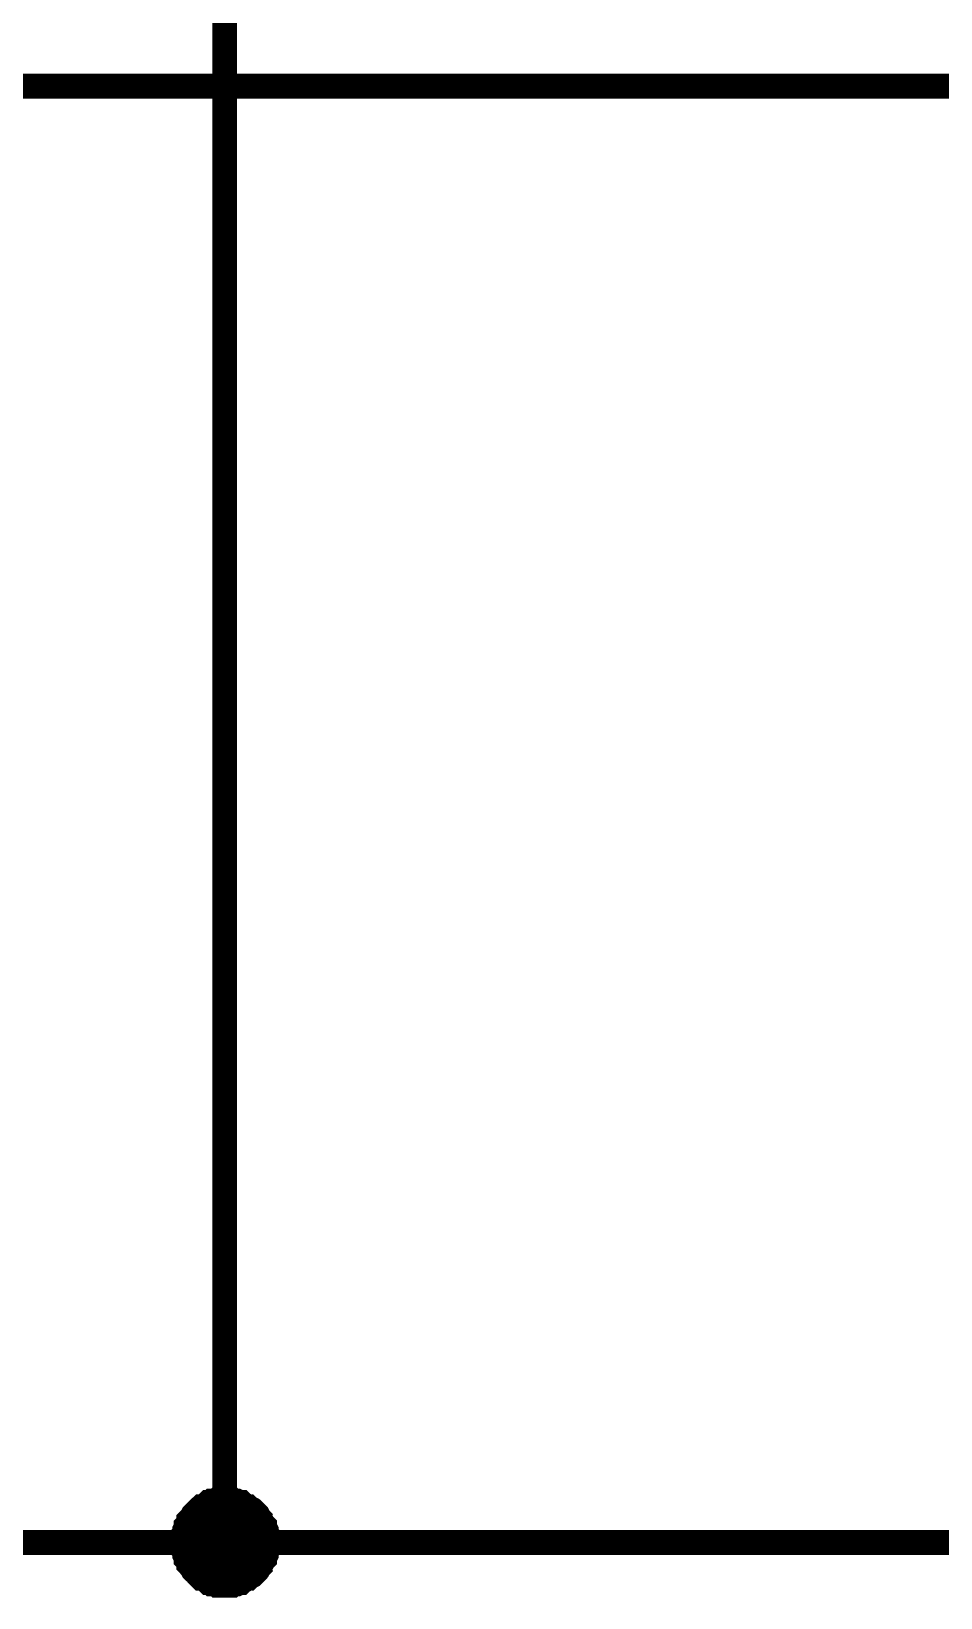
# Model space of a CAD drawing. Header units: millimetres. Extents: x -2024 to 917, y -725 to 13.
# Drawn here: x -1956.23 to -1945.3, y -339.83 to -321 of the extents above; entities that cross this region are included whole.
import ezdxf

# ---------------------------------------------------------------- set-up
doc = ezdxf.new("R2010")
doc.units = ezdxf.units.MM

msp = doc.modelspace()

# ---------------------------------------------------------------- linework, layer by layer
at = {"color": 7}
for points, const_width in [([(-1938.909, -312.919), (-1938.909, -339.165), (-1953.904, -339.165)], 0.3), ([(-1953.904, -316.662), (-1953.904, -339.165), (-1966.383, -339.165)], 0.3), ([(-1966.383, -321.662), (-1931.411, -321.662)], 0.3), ([(-1954.4, -339.165), (-1954.4, -339.132), (-1954.4, -339.115), (-1954.4, -339.082), (-1954.384, -339.066), (-1954.384, -339.033), (-1954.384, -339.016), (-1954.367, -338.983), (-1954.367, -338.966), (-1954.351, -338.95), (-1954.334, -338.917), (-1954.334, -338.9), (-1954.318, -338.884), (-1954.301, -338.867), (-1954.285, -338.834), (-1954.268, -338.817), (-1954.251, -338.801), (-1954.235, -338.784), (-1954.218, -338.768), (-1954.202, -338.751), (-1954.185, -338.735), (-1954.169, -338.735), (-1954.136, -338.718), (-1954.119, -338.702), (-1954.102, -338.685), (-1954.069, -338.685), (-1954.053, -338.668), (-1954.036, -338.668), (-1954.003, -338.668), (-1953.987, -338.652), (-1953.954, -338.652), (-1953.937, -338.652), (-1953.904, -338.652)], 0.3), ([(-1954.4, -339.165), (-1954.4, -339.132), (-1954.4, -339.115), (-1954.4, -339.082), (-1954.384, -339.066), (-1954.384, -339.033), (-1954.384, -339.016), (-1954.367, -338.983), (-1954.367, -338.966), (-1954.351, -338.95), (-1954.334, -338.917), (-1954.334, -338.9), (-1954.318, -338.884), (-1954.301, -338.867), (-1954.285, -338.834), (-1954.268, -338.817), (-1954.251, -338.801), (-1954.235, -338.784), (-1954.218, -338.768), (-1954.202, -338.751), (-1954.185, -338.735), (-1954.169, -338.735), (-1954.136, -338.718), (-1954.119, -338.702), (-1954.102, -338.685), (-1954.069, -338.685), (-1954.053, -338.668), (-1954.036, -338.668), (-1954.003, -338.668), (-1953.987, -338.652), (-1953.954, -338.652), (-1953.937, -338.652), (-1953.904, -338.652)], 0.3), ([(-1954.4, -339.165), (-1954.4, -339.132), (-1954.4, -339.115), (-1954.4, -339.082), (-1954.384, -339.066), (-1954.384, -339.033), (-1954.384, -339.016), (-1954.367, -338.983), (-1954.367, -338.966), (-1954.351, -338.95), (-1954.334, -338.917), (-1954.334, -338.9), (-1954.318, -338.884), (-1954.301, -338.867), (-1954.285, -338.834), (-1954.268, -338.817), (-1954.251, -338.801), (-1954.235, -338.784), (-1954.218, -338.768), (-1954.202, -338.751), (-1954.185, -338.735), (-1954.169, -338.735), (-1954.136, -338.718), (-1954.119, -338.702), (-1954.102, -338.685), (-1954.069, -338.685), (-1954.053, -338.668), (-1954.036, -338.668), (-1954.003, -338.668), (-1953.987, -338.652), (-1953.954, -338.652), (-1953.937, -338.652), (-1953.904, -338.652)], 0.3), ([(-1954.4, -339.165), (-1954.4, -339.132), (-1954.4, -339.115), (-1954.4, -339.082), (-1954.384, -339.066), (-1954.384, -339.033), (-1954.384, -339.016), (-1954.367, -338.983), (-1954.367, -338.966), (-1954.351, -338.95), (-1954.334, -338.917), (-1954.334, -338.9), (-1954.318, -338.884), (-1954.301, -338.867), (-1954.285, -338.834), (-1954.268, -338.817), (-1954.251, -338.801), (-1954.235, -338.784), (-1954.218, -338.768), (-1954.202, -338.751), (-1954.185, -338.735), (-1954.169, -338.735), (-1954.136, -338.718), (-1954.119, -338.702), (-1954.102, -338.685), (-1954.069, -338.685), (-1954.053, -338.668), (-1954.036, -338.668), (-1954.003, -338.668), (-1953.987, -338.652), (-1953.954, -338.652), (-1953.937, -338.652), (-1953.904, -338.652)], 0.3), ([(-1954.4, -339.165), (-1954.4, -339.132), (-1954.4, -339.115), (-1954.4, -339.082), (-1954.384, -339.066), (-1954.384, -339.033), (-1954.384, -339.016), (-1954.367, -338.983), (-1954.367, -338.966), (-1954.351, -338.95), (-1954.334, -338.917), (-1954.334, -338.9), (-1954.318, -338.884), (-1954.301, -338.867), (-1954.285, -338.834), (-1954.268, -338.817), (-1954.251, -338.801), (-1954.235, -338.784), (-1954.218, -338.768), (-1954.202, -338.751), (-1954.185, -338.735), (-1954.169, -338.735), (-1954.136, -338.718), (-1954.119, -338.702), (-1954.102, -338.685), (-1954.069, -338.685), (-1954.053, -338.668), (-1954.036, -338.668), (-1954.003, -338.668), (-1953.987, -338.652), (-1953.954, -338.652), (-1953.937, -338.652), (-1953.904, -338.652)], 0.0991), ([(-1954.4, -339.165), (-1954.4, -339.132), (-1954.4, -339.115), (-1954.4, -339.082), (-1954.384, -339.066), (-1954.384, -339.033), (-1954.384, -339.016), (-1954.367, -338.983), (-1954.367, -338.966), (-1954.351, -338.95), (-1954.334, -338.917), (-1954.334, -338.9), (-1954.318, -338.884), (-1954.301, -338.867), (-1954.285, -338.834), (-1954.268, -338.817), (-1954.251, -338.801), (-1954.235, -338.784), (-1954.218, -338.768), (-1954.202, -338.751), (-1954.185, -338.735), (-1954.169, -338.735), (-1954.136, -338.718), (-1954.119, -338.702), (-1954.102, -338.685), (-1954.069, -338.685), (-1954.053, -338.668), (-1954.036, -338.668), (-1954.003, -338.668), (-1953.987, -338.652), (-1953.954, -338.652), (-1953.937, -338.652), (-1953.904, -338.652)], 0.0991), ([(-1954.4, -339.165), (-1954.4, -339.132), (-1954.4, -339.115), (-1954.4, -339.082), (-1954.384, -339.066), (-1954.384, -339.033), (-1954.384, -339.016), (-1954.367, -338.983), (-1954.367, -338.966), (-1954.351, -338.95), (-1954.334, -338.917), (-1954.334, -338.9), (-1954.318, -338.884), (-1954.301, -338.867), (-1954.285, -338.834), (-1954.268, -338.817), (-1954.251, -338.801), (-1954.235, -338.784), (-1954.218, -338.768), (-1954.202, -338.751), (-1954.185, -338.735), (-1954.169, -338.735), (-1954.136, -338.718), (-1954.119, -338.702), (-1954.102, -338.685), (-1954.069, -338.685), (-1954.053, -338.668), (-1954.036, -338.668), (-1954.003, -338.668), (-1953.987, -338.652), (-1953.954, -338.652), (-1953.937, -338.652), (-1953.904, -338.652)], 0.0991), ([(-1954.4, -339.165), (-1954.4, -339.132), (-1954.4, -339.115), (-1954.4, -339.082), (-1954.384, -339.066), (-1954.384, -339.033), (-1954.384, -339.016), (-1954.367, -338.983), (-1954.367, -338.966), (-1954.351, -338.95), (-1954.334, -338.917), (-1954.334, -338.9), (-1954.318, -338.884), (-1954.301, -338.867), (-1954.285, -338.834), (-1954.268, -338.817), (-1954.251, -338.801), (-1954.235, -338.784), (-1954.218, -338.768), (-1954.202, -338.751), (-1954.185, -338.735), (-1954.169, -338.735), (-1954.136, -338.718), (-1954.119, -338.702), (-1954.102, -338.685), (-1954.069, -338.685), (-1954.053, -338.668), (-1954.036, -338.668), (-1954.003, -338.668), (-1953.987, -338.652), (-1953.954, -338.652), (-1953.937, -338.652), (-1953.904, -338.652)], 0.0991), ([(-1953.904, -338.652), (-1953.904, -338.652)], 0.3), ([(-1953.904, -338.652), (-1953.871, -338.652), (-1953.854, -338.652), (-1953.821, -338.652), (-1953.805, -338.668), (-1953.771, -338.668), (-1953.755, -338.668), (-1953.722, -338.685), (-1953.705, -338.685), (-1953.689, -338.702), (-1953.656, -338.718), (-1953.639, -338.735), (-1953.623, -338.735), (-1953.606, -338.751), (-1953.573, -338.768), (-1953.556, -338.784), (-1953.54, -338.801), (-1953.523, -338.817), (-1953.507, -338.834), (-1953.49, -338.867), (-1953.474, -338.884), (-1953.474, -338.9), (-1953.457, -338.917), (-1953.44, -338.95), (-1953.424, -338.966), (-1953.424, -338.983), (-1953.407, -339.016), (-1953.407, -339.033), (-1953.407, -339.066), (-1953.391, -339.082), (-1953.391, -339.115), (-1953.391, -339.132), (-1953.391, -339.165)], 0.3), ([(-1953.904, -338.652), (-1953.904, -338.652)], 0.3), ([(-1953.904, -338.652), (-1953.871, -338.652), (-1953.854, -338.652), (-1953.821, -338.652), (-1953.805, -338.668), (-1953.771, -338.668), (-1953.755, -338.668), (-1953.722, -338.685), (-1953.705, -338.685), (-1953.689, -338.702), (-1953.656, -338.718), (-1953.639, -338.735), (-1953.623, -338.735), (-1953.606, -338.751), (-1953.573, -338.768), (-1953.556, -338.784), (-1953.54, -338.801), (-1953.523, -338.817), (-1953.507, -338.834), (-1953.49, -338.867), (-1953.474, -338.884), (-1953.474, -338.9), (-1953.457, -338.917), (-1953.44, -338.95), (-1953.424, -338.966), (-1953.424, -338.983), (-1953.407, -339.016), (-1953.407, -339.033), (-1953.407, -339.066), (-1953.391, -339.082), (-1953.391, -339.115), (-1953.391, -339.132), (-1953.391, -339.165)], 0.3), ([(-1953.904, -338.652), (-1953.904, -338.652)], 0.3), ([(-1953.904, -338.652), (-1953.871, -338.652), (-1953.854, -338.652), (-1953.821, -338.652), (-1953.805, -338.668), (-1953.771, -338.668), (-1953.755, -338.668), (-1953.722, -338.685), (-1953.705, -338.685), (-1953.689, -338.702), (-1953.656, -338.718), (-1953.639, -338.735), (-1953.623, -338.735), (-1953.606, -338.751), (-1953.573, -338.768), (-1953.556, -338.784), (-1953.54, -338.801), (-1953.523, -338.817), (-1953.507, -338.834), (-1953.49, -338.867), (-1953.474, -338.884), (-1953.474, -338.9), (-1953.457, -338.917), (-1953.44, -338.95), (-1953.424, -338.966), (-1953.424, -338.983), (-1953.407, -339.016), (-1953.407, -339.033), (-1953.407, -339.066), (-1953.391, -339.082), (-1953.391, -339.115), (-1953.391, -339.132), (-1953.391, -339.165)], 0.3), ([(-1953.904, -338.652), (-1953.904, -338.652)], 0.3), ([(-1953.904, -338.652), (-1953.871, -338.652), (-1953.854, -338.652), (-1953.821, -338.652), (-1953.805, -338.668), (-1953.771, -338.668), (-1953.755, -338.668), (-1953.722, -338.685), (-1953.705, -338.685), (-1953.689, -338.702), (-1953.656, -338.718), (-1953.639, -338.735), (-1953.623, -338.735), (-1953.606, -338.751), (-1953.573, -338.768), (-1953.556, -338.784), (-1953.54, -338.801), (-1953.523, -338.817), (-1953.507, -338.834), (-1953.49, -338.867), (-1953.474, -338.884), (-1953.474, -338.9), (-1953.457, -338.917), (-1953.44, -338.95), (-1953.424, -338.966), (-1953.424, -338.983), (-1953.407, -339.016), (-1953.407, -339.033), (-1953.407, -339.066), (-1953.391, -339.082), (-1953.391, -339.115), (-1953.391, -339.132), (-1953.391, -339.165)], 0.3), ([(-1953.904, -338.652), (-1953.904, -338.652)], 0.0991), ([(-1953.904, -338.652), (-1953.871, -338.652), (-1953.854, -338.652), (-1953.821, -338.652), (-1953.805, -338.668), (-1953.771, -338.668), (-1953.755, -338.668), (-1953.722, -338.685), (-1953.705, -338.685), (-1953.689, -338.702), (-1953.656, -338.718), (-1953.639, -338.735), (-1953.623, -338.735), (-1953.606, -338.751), (-1953.573, -338.768), (-1953.556, -338.784), (-1953.54, -338.801), (-1953.523, -338.817), (-1953.507, -338.834), (-1953.49, -338.867), (-1953.474, -338.884), (-1953.474, -338.9), (-1953.457, -338.917), (-1953.44, -338.95), (-1953.424, -338.966), (-1953.424, -338.983), (-1953.407, -339.016), (-1953.407, -339.033), (-1953.407, -339.066), (-1953.391, -339.082), (-1953.391, -339.115), (-1953.391, -339.132), (-1953.391, -339.165)], 0.0991), ([(-1953.904, -338.652), (-1953.904, -338.652)], 0.0991), ([(-1953.904, -338.652), (-1953.871, -338.652), (-1953.854, -338.652), (-1953.821, -338.652), (-1953.805, -338.668), (-1953.771, -338.668), (-1953.755, -338.668), (-1953.722, -338.685), (-1953.705, -338.685), (-1953.689, -338.702), (-1953.656, -338.718), (-1953.639, -338.735), (-1953.623, -338.735), (-1953.606, -338.751), (-1953.573, -338.768), (-1953.556, -338.784), (-1953.54, -338.801), (-1953.523, -338.817), (-1953.507, -338.834), (-1953.49, -338.867), (-1953.474, -338.884), (-1953.474, -338.9), (-1953.457, -338.917), (-1953.44, -338.95), (-1953.424, -338.966), (-1953.424, -338.983), (-1953.407, -339.016), (-1953.407, -339.033), (-1953.407, -339.066), (-1953.391, -339.082), (-1953.391, -339.115), (-1953.391, -339.132), (-1953.391, -339.165)], 0.0991), ([(-1953.904, -338.652), (-1953.904, -338.652)], 0.0991), ([(-1953.904, -338.652), (-1953.871, -338.652), (-1953.854, -338.652), (-1953.821, -338.652), (-1953.805, -338.668), (-1953.771, -338.668), (-1953.755, -338.668), (-1953.722, -338.685), (-1953.705, -338.685), (-1953.689, -338.702), (-1953.656, -338.718), (-1953.639, -338.735), (-1953.623, -338.735), (-1953.606, -338.751), (-1953.573, -338.768), (-1953.556, -338.784), (-1953.54, -338.801), (-1953.523, -338.817), (-1953.507, -338.834), (-1953.49, -338.867), (-1953.474, -338.884), (-1953.474, -338.9), (-1953.457, -338.917), (-1953.44, -338.95), (-1953.424, -338.966), (-1953.424, -338.983), (-1953.407, -339.016), (-1953.407, -339.033), (-1953.407, -339.066), (-1953.391, -339.082), (-1953.391, -339.115), (-1953.391, -339.132), (-1953.391, -339.165)], 0.0991), ([(-1953.904, -338.652), (-1953.904, -338.652)], 0.0991), ([(-1953.904, -338.652), (-1953.871, -338.652), (-1953.854, -338.652), (-1953.821, -338.652), (-1953.805, -338.668), (-1953.771, -338.668), (-1953.755, -338.668), (-1953.722, -338.685), (-1953.705, -338.685), (-1953.689, -338.702), (-1953.656, -338.718), (-1953.639, -338.735), (-1953.623, -338.735), (-1953.606, -338.751), (-1953.573, -338.768), (-1953.556, -338.784), (-1953.54, -338.801), (-1953.523, -338.817), (-1953.507, -338.834), (-1953.49, -338.867), (-1953.474, -338.884), (-1953.474, -338.9), (-1953.457, -338.917), (-1953.44, -338.95), (-1953.424, -338.966), (-1953.424, -338.983), (-1953.407, -339.016), (-1953.407, -339.033), (-1953.407, -339.066), (-1953.391, -339.082), (-1953.391, -339.115), (-1953.391, -339.132), (-1953.391, -339.165)], 0.0991), ([(-1953.904, -339.678), (-1953.937, -339.678), (-1953.954, -339.678), (-1953.987, -339.678), (-1954.003, -339.662), (-1954.036, -339.662), (-1954.053, -339.662), (-1954.069, -339.645), (-1954.102, -339.645), (-1954.119, -339.629), (-1954.136, -339.612), (-1954.169, -339.596), (-1954.185, -339.596), (-1954.202, -339.579), (-1954.218, -339.563), (-1954.235, -339.546), (-1954.251, -339.529), (-1954.268, -339.513), (-1954.285, -339.496), (-1954.301, -339.463), (-1954.318, -339.447), (-1954.334, -339.43), (-1954.334, -339.414), (-1954.351, -339.38), (-1954.367, -339.364), (-1954.367, -339.347), (-1954.384, -339.314), (-1954.384, -339.298), (-1954.384, -339.265), (-1954.4, -339.248), (-1954.4, -339.215), (-1954.4, -339.198), (-1954.4, -339.165)], 0.3), ([(-1954.4, -339.165), (-1954.4, -339.165)], 0.3), ([(-1953.904, -339.678), (-1953.937, -339.678), (-1953.954, -339.678), (-1953.987, -339.678), (-1954.003, -339.662), (-1954.036, -339.662), (-1954.053, -339.662), (-1954.069, -339.645), (-1954.102, -339.645), (-1954.119, -339.629), (-1954.136, -339.612), (-1954.169, -339.596), (-1954.185, -339.596), (-1954.202, -339.579), (-1954.218, -339.563), (-1954.235, -339.546), (-1954.251, -339.529), (-1954.268, -339.513), (-1954.285, -339.496), (-1954.301, -339.463), (-1954.318, -339.447), (-1954.334, -339.43), (-1954.334, -339.414), (-1954.351, -339.38), (-1954.367, -339.364), (-1954.367, -339.347), (-1954.384, -339.314), (-1954.384, -339.298), (-1954.384, -339.265), (-1954.4, -339.248), (-1954.4, -339.215), (-1954.4, -339.198), (-1954.4, -339.165)], 0.3), ([(-1954.4, -339.165), (-1954.4, -339.165)], 0.3), ([(-1953.904, -339.678), (-1953.937, -339.678), (-1953.954, -339.678), (-1953.987, -339.678), (-1954.003, -339.662), (-1954.036, -339.662), (-1954.053, -339.662), (-1954.069, -339.645), (-1954.102, -339.645), (-1954.119, -339.629), (-1954.136, -339.612), (-1954.169, -339.596), (-1954.185, -339.596), (-1954.202, -339.579), (-1954.218, -339.563), (-1954.235, -339.546), (-1954.251, -339.529), (-1954.268, -339.513), (-1954.285, -339.496), (-1954.301, -339.463), (-1954.318, -339.447), (-1954.334, -339.43), (-1954.334, -339.414), (-1954.351, -339.38), (-1954.367, -339.364), (-1954.367, -339.347), (-1954.384, -339.314), (-1954.384, -339.298), (-1954.384, -339.265), (-1954.4, -339.248), (-1954.4, -339.215), (-1954.4, -339.198), (-1954.4, -339.165)], 0.3), ([(-1954.4, -339.165), (-1954.4, -339.165)], 0.3), ([(-1953.904, -339.678), (-1953.937, -339.678), (-1953.954, -339.678), (-1953.987, -339.678), (-1954.003, -339.662), (-1954.036, -339.662), (-1954.053, -339.662), (-1954.069, -339.645), (-1954.102, -339.645), (-1954.119, -339.629), (-1954.136, -339.612), (-1954.169, -339.596), (-1954.185, -339.596), (-1954.202, -339.579), (-1954.218, -339.563), (-1954.235, -339.546), (-1954.251, -339.529), (-1954.268, -339.513), (-1954.285, -339.496), (-1954.301, -339.463), (-1954.318, -339.447), (-1954.334, -339.43), (-1954.334, -339.414), (-1954.351, -339.38), (-1954.367, -339.364), (-1954.367, -339.347), (-1954.384, -339.314), (-1954.384, -339.298), (-1954.384, -339.265), (-1954.4, -339.248), (-1954.4, -339.215), (-1954.4, -339.198), (-1954.4, -339.165)], 0.3), ([(-1954.4, -339.165), (-1954.4, -339.165)], 0.3), ([(-1953.391, -339.165), (-1953.391, -339.198), (-1953.391, -339.215), (-1953.391, -339.248), (-1953.407, -339.265), (-1953.407, -339.298), (-1953.407, -339.314), (-1953.424, -339.347), (-1953.424, -339.364), (-1953.44, -339.38), (-1953.457, -339.414), (-1953.474, -339.43), (-1953.474, -339.447), (-1953.49, -339.463), (-1953.507, -339.496), (-1953.523, -339.513), (-1953.54, -339.529), (-1953.556, -339.546), (-1953.573, -339.563), (-1953.606, -339.579), (-1953.623, -339.596), (-1953.639, -339.596), (-1953.656, -339.612), (-1953.689, -339.629), (-1953.705, -339.645), (-1953.722, -339.645), (-1953.755, -339.662), (-1953.771, -339.662), (-1953.805, -339.662), (-1953.821, -339.678), (-1953.854, -339.678), (-1953.871, -339.678), (-1953.904, -339.678)], 0.3), ([(-1953.391, -339.165), (-1953.391, -339.198), (-1953.391, -339.215), (-1953.391, -339.248), (-1953.407, -339.265), (-1953.407, -339.298), (-1953.407, -339.314), (-1953.424, -339.347), (-1953.424, -339.364), (-1953.44, -339.38), (-1953.457, -339.414), (-1953.474, -339.43), (-1953.474, -339.447), (-1953.49, -339.463), (-1953.507, -339.496), (-1953.523, -339.513), (-1953.54, -339.529), (-1953.556, -339.546), (-1953.573, -339.563), (-1953.606, -339.579), (-1953.623, -339.596), (-1953.639, -339.596), (-1953.656, -339.612), (-1953.689, -339.629), (-1953.705, -339.645), (-1953.722, -339.645), (-1953.755, -339.662), (-1953.771, -339.662), (-1953.805, -339.662), (-1953.821, -339.678), (-1953.854, -339.678), (-1953.871, -339.678), (-1953.904, -339.678)], 0.3), ([(-1953.391, -339.165), (-1953.391, -339.198), (-1953.391, -339.215), (-1953.391, -339.248), (-1953.407, -339.265), (-1953.407, -339.298), (-1953.407, -339.314), (-1953.424, -339.347), (-1953.424, -339.364), (-1953.44, -339.38), (-1953.457, -339.414), (-1953.474, -339.43), (-1953.474, -339.447), (-1953.49, -339.463), (-1953.507, -339.496), (-1953.523, -339.513), (-1953.54, -339.529), (-1953.556, -339.546), (-1953.573, -339.563), (-1953.606, -339.579), (-1953.623, -339.596), (-1953.639, -339.596), (-1953.656, -339.612), (-1953.689, -339.629), (-1953.705, -339.645), (-1953.722, -339.645), (-1953.755, -339.662), (-1953.771, -339.662), (-1953.805, -339.662), (-1953.821, -339.678), (-1953.854, -339.678), (-1953.871, -339.678), (-1953.904, -339.678)], 0.3), ([(-1953.391, -339.165), (-1953.391, -339.198), (-1953.391, -339.215), (-1953.391, -339.248), (-1953.407, -339.265), (-1953.407, -339.298), (-1953.407, -339.314), (-1953.424, -339.347), (-1953.424, -339.364), (-1953.44, -339.38), (-1953.457, -339.414), (-1953.474, -339.43), (-1953.474, -339.447), (-1953.49, -339.463), (-1953.507, -339.496), (-1953.523, -339.513), (-1953.54, -339.529), (-1953.556, -339.546), (-1953.573, -339.563), (-1953.606, -339.579), (-1953.623, -339.596), (-1953.639, -339.596), (-1953.656, -339.612), (-1953.689, -339.629), (-1953.705, -339.645), (-1953.722, -339.645), (-1953.755, -339.662), (-1953.771, -339.662), (-1953.805, -339.662), (-1953.821, -339.678), (-1953.854, -339.678), (-1953.871, -339.678), (-1953.904, -339.678)], 0.3), ([(-1953.391, -339.165), (-1953.391, -339.165), (-1953.391, -339.165), (-1953.391, -339.165), (-1953.391, -339.165), (-1953.391, -339.165), (-1953.391, -339.165), (-1953.391, -339.165), (-1953.391, -339.165), (-1953.391, -339.165), (-1953.391, -339.165), (-1953.391, -339.165), (-1953.391, -339.165), (-1953.391, -339.165), (-1953.391, -339.165), (-1953.391, -339.165), (-1953.391, -339.165), (-1953.391, -339.165), (-1953.391, -339.165), (-1953.391, -339.165), (-1953.391, -339.165), (-1953.391, -339.165), (-1953.391, -339.165), (-1953.391, -339.165), (-1953.391, -339.165), (-1953.391, -339.165), (-1953.391, -339.165), (-1953.391, -339.165), (-1953.391, -339.165), (-1953.391, -339.165), (-1953.391, -339.165), (-1953.391, -339.165), (-1953.391, -339.165)], 0.3), ([(-1953.391, -339.165), (-1953.391, -339.165)], 0.3), ([(-1953.391, -339.165), (-1953.391, -339.165), (-1953.391, -339.165), (-1953.391, -339.165), (-1953.391, -339.165), (-1953.391, -339.165), (-1953.391, -339.165), (-1953.391, -339.165), (-1953.391, -339.165), (-1953.391, -339.165), (-1953.391, -339.165), (-1953.391, -339.165), (-1953.391, -339.165), (-1953.391, -339.165), (-1953.391, -339.165), (-1953.391, -339.165), (-1953.391, -339.165), (-1953.391, -339.165), (-1953.391, -339.165), (-1953.391, -339.165), (-1953.391, -339.165), (-1953.391, -339.165), (-1953.391, -339.165), (-1953.391, -339.165), (-1953.391, -339.165), (-1953.391, -339.165), (-1953.391, -339.165), (-1953.391, -339.165), (-1953.391, -339.165), (-1953.391, -339.165), (-1953.391, -339.165), (-1953.391, -339.165), (-1953.391, -339.165)], 0.3), ([(-1953.391, -339.165), (-1953.391, -339.165)], 0.3), ([(-1953.391, -339.165), (-1953.391, -339.165), (-1953.391, -339.165), (-1953.391, -339.165), (-1953.391, -339.165), (-1953.391, -339.165), (-1953.391, -339.165), (-1953.391, -339.165), (-1953.391, -339.165), (-1953.391, -339.165), (-1953.391, -339.165), (-1953.391, -339.165), (-1953.391, -339.165), (-1953.391, -339.165), (-1953.391, -339.165), (-1953.391, -339.165), (-1953.391, -339.165), (-1953.391, -339.165), (-1953.391, -339.165), (-1953.391, -339.165), (-1953.391, -339.165), (-1953.391, -339.165), (-1953.391, -339.165), (-1953.391, -339.165), (-1953.391, -339.165), (-1953.391, -339.165), (-1953.391, -339.165), (-1953.391, -339.165), (-1953.391, -339.165), (-1953.391, -339.165), (-1953.391, -339.165), (-1953.391, -339.165), (-1953.391, -339.165)], 0.3), ([(-1953.391, -339.165), (-1953.391, -339.165)], 0.3), ([(-1953.391, -339.165), (-1953.391, -339.165), (-1953.391, -339.165), (-1953.391, -339.165), (-1953.391, -339.165), (-1953.391, -339.165), (-1953.391, -339.165), (-1953.391, -339.165), (-1953.391, -339.165), (-1953.391, -339.165), (-1953.391, -339.165), (-1953.391, -339.165), (-1953.391, -339.165), (-1953.391, -339.165), (-1953.391, -339.165), (-1953.391, -339.165), (-1953.391, -339.165), (-1953.391, -339.165), (-1953.391, -339.165), (-1953.391, -339.165), (-1953.391, -339.165), (-1953.391, -339.165), (-1953.391, -339.165), (-1953.391, -339.165), (-1953.391, -339.165), (-1953.391, -339.165), (-1953.391, -339.165), (-1953.391, -339.165), (-1953.391, -339.165), (-1953.391, -339.165), (-1953.391, -339.165), (-1953.391, -339.165), (-1953.391, -339.165)], 0.3), ([(-1953.391, -339.165), (-1953.391, -339.165)], 0.3), ([(-1953.904, -339.678), (-1953.937, -339.678), (-1953.954, -339.678), (-1953.987, -339.678), (-1954.003, -339.662), (-1954.036, -339.662), (-1954.053, -339.662), (-1954.069, -339.645), (-1954.102, -339.645), (-1954.119, -339.629), (-1954.136, -339.612), (-1954.169, -339.596), (-1954.185, -339.596), (-1954.202, -339.579), (-1954.218, -339.563), (-1954.235, -339.546), (-1954.251, -339.529), (-1954.268, -339.513), (-1954.285, -339.496), (-1954.301, -339.463), (-1954.318, -339.447), (-1954.334, -339.43), (-1954.334, -339.414), (-1954.351, -339.38), (-1954.367, -339.364), (-1954.367, -339.347), (-1954.384, -339.314), (-1954.384, -339.298), (-1954.384, -339.265), (-1954.4, -339.248), (-1954.4, -339.215), (-1954.4, -339.198), (-1954.4, -339.165)], 0.0991), ([(-1954.4, -339.165), (-1954.4, -339.165)], 0.0991), ([(-1953.904, -339.678), (-1953.937, -339.678), (-1953.954, -339.678), (-1953.987, -339.678), (-1954.003, -339.662), (-1954.036, -339.662), (-1954.053, -339.662), (-1954.069, -339.645), (-1954.102, -339.645), (-1954.119, -339.629), (-1954.136, -339.612), (-1954.169, -339.596), (-1954.185, -339.596), (-1954.202, -339.579), (-1954.218, -339.563), (-1954.235, -339.546), (-1954.251, -339.529), (-1954.268, -339.513), (-1954.285, -339.496), (-1954.301, -339.463), (-1954.318, -339.447), (-1954.334, -339.43), (-1954.334, -339.414), (-1954.351, -339.38), (-1954.367, -339.364), (-1954.367, -339.347), (-1954.384, -339.314), (-1954.384, -339.298), (-1954.384, -339.265), (-1954.4, -339.248), (-1954.4, -339.215), (-1954.4, -339.198), (-1954.4, -339.165)], 0.0991), ([(-1954.4, -339.165), (-1954.4, -339.165)], 0.0991), ([(-1953.904, -339.678), (-1953.937, -339.678), (-1953.954, -339.678), (-1953.987, -339.678), (-1954.003, -339.662), (-1954.036, -339.662), (-1954.053, -339.662), (-1954.069, -339.645), (-1954.102, -339.645), (-1954.119, -339.629), (-1954.136, -339.612), (-1954.169, -339.596), (-1954.185, -339.596), (-1954.202, -339.579), (-1954.218, -339.563), (-1954.235, -339.546), (-1954.251, -339.529), (-1954.268, -339.513), (-1954.285, -339.496), (-1954.301, -339.463), (-1954.318, -339.447), (-1954.334, -339.43), (-1954.334, -339.414), (-1954.351, -339.38), (-1954.367, -339.364), (-1954.367, -339.347), (-1954.384, -339.314), (-1954.384, -339.298), (-1954.384, -339.265), (-1954.4, -339.248), (-1954.4, -339.215), (-1954.4, -339.198), (-1954.4, -339.165)], 0.0991), ([(-1954.4, -339.165), (-1954.4, -339.165)], 0.0991), ([(-1953.904, -339.678), (-1953.937, -339.678), (-1953.954, -339.678), (-1953.987, -339.678), (-1954.003, -339.662), (-1954.036, -339.662), (-1954.053, -339.662), (-1954.069, -339.645), (-1954.102, -339.645), (-1954.119, -339.629), (-1954.136, -339.612), (-1954.169, -339.596), (-1954.185, -339.596), (-1954.202, -339.579), (-1954.218, -339.563), (-1954.235, -339.546), (-1954.251, -339.529), (-1954.268, -339.513), (-1954.285, -339.496), (-1954.301, -339.463), (-1954.318, -339.447), (-1954.334, -339.43), (-1954.334, -339.414), (-1954.351, -339.38), (-1954.367, -339.364), (-1954.367, -339.347), (-1954.384, -339.314), (-1954.384, -339.298), (-1954.384, -339.265), (-1954.4, -339.248), (-1954.4, -339.215), (-1954.4, -339.198), (-1954.4, -339.165)], 0.0991), ([(-1954.4, -339.165), (-1954.4, -339.165)], 0.0991), ([(-1953.391, -339.165), (-1953.391, -339.198), (-1953.391, -339.215), (-1953.391, -339.248), (-1953.407, -339.265), (-1953.407, -339.298), (-1953.407, -339.314), (-1953.424, -339.347), (-1953.424, -339.364), (-1953.44, -339.38), (-1953.457, -339.414), (-1953.474, -339.43), (-1953.474, -339.447), (-1953.49, -339.463), (-1953.507, -339.496), (-1953.523, -339.513), (-1953.54, -339.529), (-1953.556, -339.546), (-1953.573, -339.563), (-1953.606, -339.579), (-1953.623, -339.596), (-1953.639, -339.596), (-1953.656, -339.612), (-1953.689, -339.629), (-1953.705, -339.645), (-1953.722, -339.645), (-1953.755, -339.662), (-1953.771, -339.662), (-1953.805, -339.662), (-1953.821, -339.678), (-1953.854, -339.678), (-1953.871, -339.678), (-1953.904, -339.678)], 0.0991), ([(-1953.391, -339.165), (-1953.391, -339.198), (-1953.391, -339.215), (-1953.391, -339.248), (-1953.407, -339.265), (-1953.407, -339.298), (-1953.407, -339.314), (-1953.424, -339.347), (-1953.424, -339.364), (-1953.44, -339.38), (-1953.457, -339.414), (-1953.474, -339.43), (-1953.474, -339.447), (-1953.49, -339.463), (-1953.507, -339.496), (-1953.523, -339.513), (-1953.54, -339.529), (-1953.556, -339.546), (-1953.573, -339.563), (-1953.606, -339.579), (-1953.623, -339.596), (-1953.639, -339.596), (-1953.656, -339.612), (-1953.689, -339.629), (-1953.705, -339.645), (-1953.722, -339.645), (-1953.755, -339.662), (-1953.771, -339.662), (-1953.805, -339.662), (-1953.821, -339.678), (-1953.854, -339.678), (-1953.871, -339.678), (-1953.904, -339.678)], 0.0991), ([(-1953.391, -339.165), (-1953.391, -339.198), (-1953.391, -339.215), (-1953.391, -339.248), (-1953.407, -339.265), (-1953.407, -339.298), (-1953.407, -339.314), (-1953.424, -339.347), (-1953.424, -339.364), (-1953.44, -339.38), (-1953.457, -339.414), (-1953.474, -339.43), (-1953.474, -339.447), (-1953.49, -339.463), (-1953.507, -339.496), (-1953.523, -339.513), (-1953.54, -339.529), (-1953.556, -339.546), (-1953.573, -339.563), (-1953.606, -339.579), (-1953.623, -339.596), (-1953.639, -339.596), (-1953.656, -339.612), (-1953.689, -339.629), (-1953.705, -339.645), (-1953.722, -339.645), (-1953.755, -339.662), (-1953.771, -339.662), (-1953.805, -339.662), (-1953.821, -339.678), (-1953.854, -339.678), (-1953.871, -339.678), (-1953.904, -339.678)], 0.0991), ([(-1953.391, -339.165), (-1953.391, -339.198), (-1953.391, -339.215), (-1953.391, -339.248), (-1953.407, -339.265), (-1953.407, -339.298), (-1953.407, -339.314), (-1953.424, -339.347), (-1953.424, -339.364), (-1953.44, -339.38), (-1953.457, -339.414), (-1953.474, -339.43), (-1953.474, -339.447), (-1953.49, -339.463), (-1953.507, -339.496), (-1953.523, -339.513), (-1953.54, -339.529), (-1953.556, -339.546), (-1953.573, -339.563), (-1953.606, -339.579), (-1953.623, -339.596), (-1953.639, -339.596), (-1953.656, -339.612), (-1953.689, -339.629), (-1953.705, -339.645), (-1953.722, -339.645), (-1953.755, -339.662), (-1953.771, -339.662), (-1953.805, -339.662), (-1953.821, -339.678), (-1953.854, -339.678), (-1953.871, -339.678), (-1953.904, -339.678)], 0.0991), ([(-1953.391, -339.165), (-1953.391, -339.165), (-1953.391, -339.165), (-1953.391, -339.165), (-1953.391, -339.165), (-1953.391, -339.165), (-1953.391, -339.165), (-1953.391, -339.165), (-1953.391, -339.165), (-1953.391, -339.165), (-1953.391, -339.165), (-1953.391, -339.165), (-1953.391, -339.165), (-1953.391, -339.165), (-1953.391, -339.165), (-1953.391, -339.165), (-1953.391, -339.165), (-1953.391, -339.165), (-1953.391, -339.165), (-1953.391, -339.165), (-1953.391, -339.165), (-1953.391, -339.165), (-1953.391, -339.165), (-1953.391, -339.165), (-1953.391, -339.165), (-1953.391, -339.165), (-1953.391, -339.165), (-1953.391, -339.165), (-1953.391, -339.165), (-1953.391, -339.165), (-1953.391, -339.165), (-1953.391, -339.165), (-1953.391, -339.165)], 0.0991), ([(-1953.391, -339.165), (-1953.391, -339.165)], 0.0991), ([(-1953.391, -339.165), (-1953.391, -339.165), (-1953.391, -339.165), (-1953.391, -339.165), (-1953.391, -339.165), (-1953.391, -339.165), (-1953.391, -339.165), (-1953.391, -339.165), (-1953.391, -339.165), (-1953.391, -339.165), (-1953.391, -339.165), (-1953.391, -339.165), (-1953.391, -339.165), (-1953.391, -339.165), (-1953.391, -339.165), (-1953.391, -339.165), (-1953.391, -339.165), (-1953.391, -339.165), (-1953.391, -339.165), (-1953.391, -339.165), (-1953.391, -339.165), (-1953.391, -339.165), (-1953.391, -339.165), (-1953.391, -339.165), (-1953.391, -339.165), (-1953.391, -339.165), (-1953.391, -339.165), (-1953.391, -339.165), (-1953.391, -339.165), (-1953.391, -339.165), (-1953.391, -339.165), (-1953.391, -339.165), (-1953.391, -339.165)], 0.0991), ([(-1953.391, -339.165), (-1953.391, -339.165)], 0.0991), ([(-1953.391, -339.165), (-1953.391, -339.165), (-1953.391, -339.165), (-1953.391, -339.165), (-1953.391, -339.165), (-1953.391, -339.165), (-1953.391, -339.165), (-1953.391, -339.165), (-1953.391, -339.165), (-1953.391, -339.165), (-1953.391, -339.165), (-1953.391, -339.165), (-1953.391, -339.165), (-1953.391, -339.165), (-1953.391, -339.165), (-1953.391, -339.165), (-1953.391, -339.165), (-1953.391, -339.165), (-1953.391, -339.165), (-1953.391, -339.165), (-1953.391, -339.165), (-1953.391, -339.165), (-1953.391, -339.165), (-1953.391, -339.165), (-1953.391, -339.165), (-1953.391, -339.165), (-1953.391, -339.165), (-1953.391, -339.165), (-1953.391, -339.165), (-1953.391, -339.165), (-1953.391, -339.165), (-1953.391, -339.165), (-1953.391, -339.165)], 0.0991), ([(-1953.391, -339.165), (-1953.391, -339.165)], 0.0991), ([(-1953.391, -339.165), (-1953.391, -339.165), (-1953.391, -339.165), (-1953.391, -339.165), (-1953.391, -339.165), (-1953.391, -339.165), (-1953.391, -339.165), (-1953.391, -339.165), (-1953.391, -339.165), (-1953.391, -339.165), (-1953.391, -339.165), (-1953.391, -339.165), (-1953.391, -339.165), (-1953.391, -339.165), (-1953.391, -339.165), (-1953.391, -339.165), (-1953.391, -339.165), (-1953.391, -339.165), (-1953.391, -339.165), (-1953.391, -339.165), (-1953.391, -339.165), (-1953.391, -339.165), (-1953.391, -339.165), (-1953.391, -339.165), (-1953.391, -339.165), (-1953.391, -339.165), (-1953.391, -339.165), (-1953.391, -339.165), (-1953.391, -339.165), (-1953.391, -339.165), (-1953.391, -339.165), (-1953.391, -339.165), (-1953.391, -339.165)], 0.0991), ([(-1953.391, -339.165), (-1953.391, -339.165)], 0.0991)]:
    msp.add_lwpolyline(points, dxfattribs=dict(at, const_width=const_width))
at = {"color": 7, "const_width": 0.508}
msp.add_lwpolyline([(-1954.206, -339.158, 1), (-1953.698, -339.158, 1)], format="xyb", close=True, dxfattribs=at)

doc.saveas('drawing.dxf')
